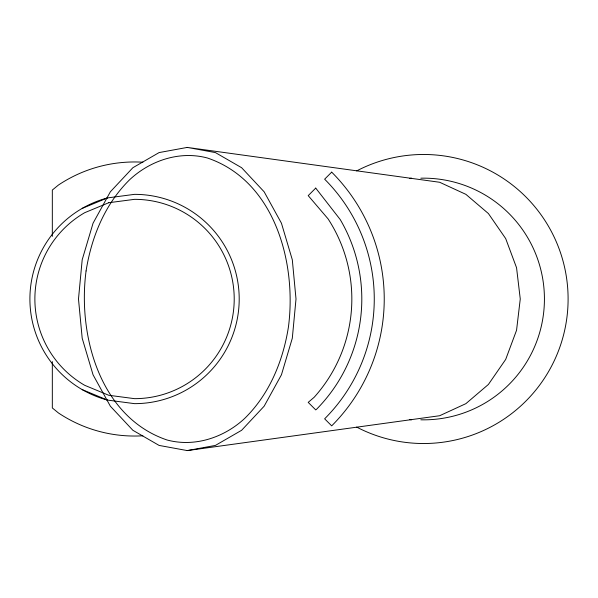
<?xml version="1.0" encoding="UTF-8"?>
<svg xmlns="http://www.w3.org/2000/svg" width="598" height="598" viewBox="0 0 598 598"><rect width="100%" height="100%" fill="white"/><g stroke="black" fill="none" stroke-linecap="round" stroke-linejoin="round"><path stroke-width="0.9" d="M82.225 208.373L107.468 197.916L134.55 194.35A104.65 104.65 0 0 1 239.2 299A104.65 104.65 0 0 1 134.55 403.65L107.468 400.084L82.225 389.627M187.249 147.414L159.098 152.58L132.868 167.717L110.346 191.809L93.056 223.204L82.195 259.764L78.488 299L82.195 338.236L93.056 374.797L110.346 406.192L132.868 430.283L159.098 445.42L187.249 450.586L439.65 415.73L465.879 403.657L488.402 384.454L505.691 359.42L516.552 330.275L520.26 299L516.552 267.725L505.691 238.58L488.402 213.546L465.879 194.343L439.65 182.27L187.249 147.414L215.4 152.58L241.629 167.717L264.152 191.809L281.441 223.204L292.302 259.764L296.01 299L292.302 338.236L281.441 374.797L264.152 406.192L241.629 430.283L215.4 445.42L187.249 450.586M409.682 178.421L411.499 178.152M409.682 419.579L411.499 419.848M52.325 236.359L52.325 190.052L58.417 185.051A137.039 137.039 0 0 1 142.885 162.215M52.325 361.641L52.325 407.948L58.417 412.949A137.039 137.039 0 0 0 142.885 435.785M356.677 170.901A144.514 144.514 0 0 1 568.1 299A144.514 144.514 0 0 1 356.677 427.099M420.813 178.189A120.848 120.848 0 0 1 544.427 299A120.848 120.848 0 0 1 420.813 419.811M107.468 400.084A104.65 104.65 0 0 1 107.468 197.916M86.075 270.954C77.605 334.962 99.664 417.21 167.126 440.016C194.739 447.386 223.958 437.594 244.56 418.548C269.444 394.269 283.071 360.96 288.423 327.046C296.892 263.038 274.833 180.79 207.371 157.984C179.759 150.614 150.539 160.406 129.938 179.452C105.054 203.731 91.427 237.04 86.075 270.954M315.729 188.101L308.209 195.628L328.07 218.861A147.011 147.011 0 0 1 314.144 397.296L308.209 402.372L315.729 409.899L316.596 409.226A156.975 156.975 0 0 0 340.232 219.578L315.729 188.101M331.688 172.142L324.639 179.191A169.436 169.436 0 0 1 324.639 418.809L331.688 425.858A179.4 179.4 0 0 0 331.688 172.142M108.754 202.729L84.714 212.686A99.664 99.664 0 0 0 84.714 385.314L108.754 395.271L134.55 398.664A99.664 99.664 0 0 0 234.214 299A99.664 99.664 0 0 0 134.55 199.336L108.754 202.729"/></g></svg>
